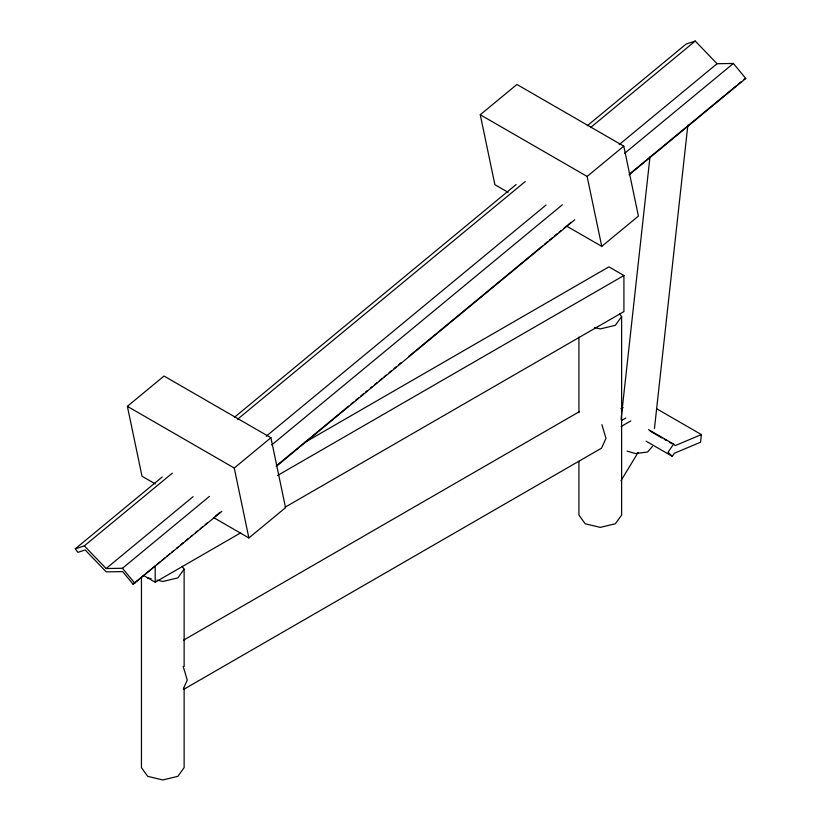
<?xml version="1.0" encoding="UTF-8"?>
<svg xmlns="http://www.w3.org/2000/svg" width="821" height="821" viewBox="0 0 821 821"><rect width="100%" height="100%" fill="white"/><g stroke="black" fill="none" stroke-linecap="round" stroke-linejoin="round"><path stroke-width="1.23" d="M143.408 575.408L155.2 582.212L155.2 566.038M621.066 419.449L649.986 156.801M654.45 428.572L687.854 125.131M656.667 408.766L701.391 434.596L700.549 442.232L674.38 453.233L672.266 456.312L646.086 441.195M183.329 688.798L187.26 680.106L183.175 666.375M620.984 480.716L638.122 452.422M648.518 429.609L673.61 444.089L667.986 452.289L672.266 456.312M182.046 566.264L184.13 569.169L177.88 577.881L162.794 581.494L156.985 580.108M619.527 313.694L621.61 316.598L615.36 325.311L600.264 328.923L594.466 327.528M652.479 446.419L647.543 452.032L635.516 453.551L627.07 451.129M155.241 483.887L142.012 476.252L127.378 406.333L164.036 376.039L270.909 437.737L285.544 507.665L248.886 537.96L213.624 517.599M508.107 192.309L494.889 184.674L480.254 114.745L516.912 84.46L623.786 146.159L638.42 216.087L601.762 246.372L566.5 226.021M221.824 511.37L133.084 584.203L122.678 571.611L106.258 571.878L85.179 549.967L77.913 552.348L75.234 548.849L162.23 476.97M234.396 417.335L516.132 184.53M587.313 125.716L686.171 44.036L695.254 41.05L717.051 63.72L733.379 63.453L745.766 78.436L629.112 174.832M75.234 548.849L84.327 545.862L172.307 473.163M237.556 419.254L525.224 181.554M590.473 127.635L695.254 41.05M84.327 545.862L106.125 568.532L193.12 496.654M266.271 436.208L546.037 205.034M619.188 144.588L717.051 63.72M248.886 537.96L234.252 468.032L270.909 437.737M601.762 246.372L587.128 176.443L623.786 146.159M106.125 568.532L122.452 568.276L209.447 496.387M271.72 444.931L562.364 204.768M624.637 153.311L733.379 63.453M133.084 584.203L154.841 566.233M156.811 564.602L159.777 562.149M161.758 560.517L164.723 558.064M166.694 556.433L169.66 553.98M171.64 552.348L173.621 550.717M176.587 548.264L178.557 546.632M180.538 545L183.504 542.548M185.484 540.916L188.45 538.463M190.421 536.831L192.401 535.2M195.367 532.747L197.348 531.115M200.314 528.662L202.284 527.031M205.25 524.578L207.231 522.946M215.143 516.409L220.079 512.325M276.431 465.764L348.597 406.128M350.567 404.496L353.533 402.044M355.514 400.412L358.479 397.959M360.46 396.327L363.426 393.875M365.396 392.243L367.377 390.611M370.343 388.159L372.324 386.527M374.294 384.895L377.26 382.442M379.24 380.811L382.206 378.358M384.187 376.726L386.157 375.094M389.123 372.642L391.104 371.01M394.07 368.557L396.04 366.925M399.006 364.473L400.987 362.841M408.899 356.304L542.353 246.033M544.333 244.391L547.299 241.949M549.27 240.307L552.235 237.864M554.216 236.222L557.182 233.78M559.163 232.138L561.133 230.506M564.099 228.053L566.08 226.422M568.05 224.79L571.016 222.337M629.348 174.144L736.109 85.928M738.089 84.296L741.055 81.843M276.195 466.451L574.741 219.761M304.581 442.56L608.925 266.856L623.919 275.517L623.919 311.6L285.154 507.183M277.375 475.595L623.919 275.517M155.2 582.212L240.717 532.839M183.709 640.082L579.113 411.803M621.507 420.516L625.828 418.022M621.107 426.53L630.836 420.906M183.945 689.24L601.567 448.133L605.99 438.352L601.906 424.621M744.021 79.391L745.766 78.436M620.912 408.571L623.19 407.616M701.391 434.596L675.211 445.598L673.61 444.089M147.698 577.881L151.177 578.723M480.254 114.745L587.128 176.443M650.129 431.117L662.126 438.045M664.312 439.307L666.488 440.559M669.762 442.447L671.947 443.709M127.378 406.333L234.252 468.032M122.452 568.276L134.829 583.259M621.61 316.598L621.61 515.054L615.36 523.767L600.264 527.369L585.178 523.767L578.928 515.054L578.928 461.279M578.928 337.082L578.928 412.624M184.13 569.169L184.13 666.478M184.13 688.244L184.13 767.625L177.88 776.338L162.794 779.95L147.698 776.338L141.448 767.625L141.448 578.138"/></g></svg>
